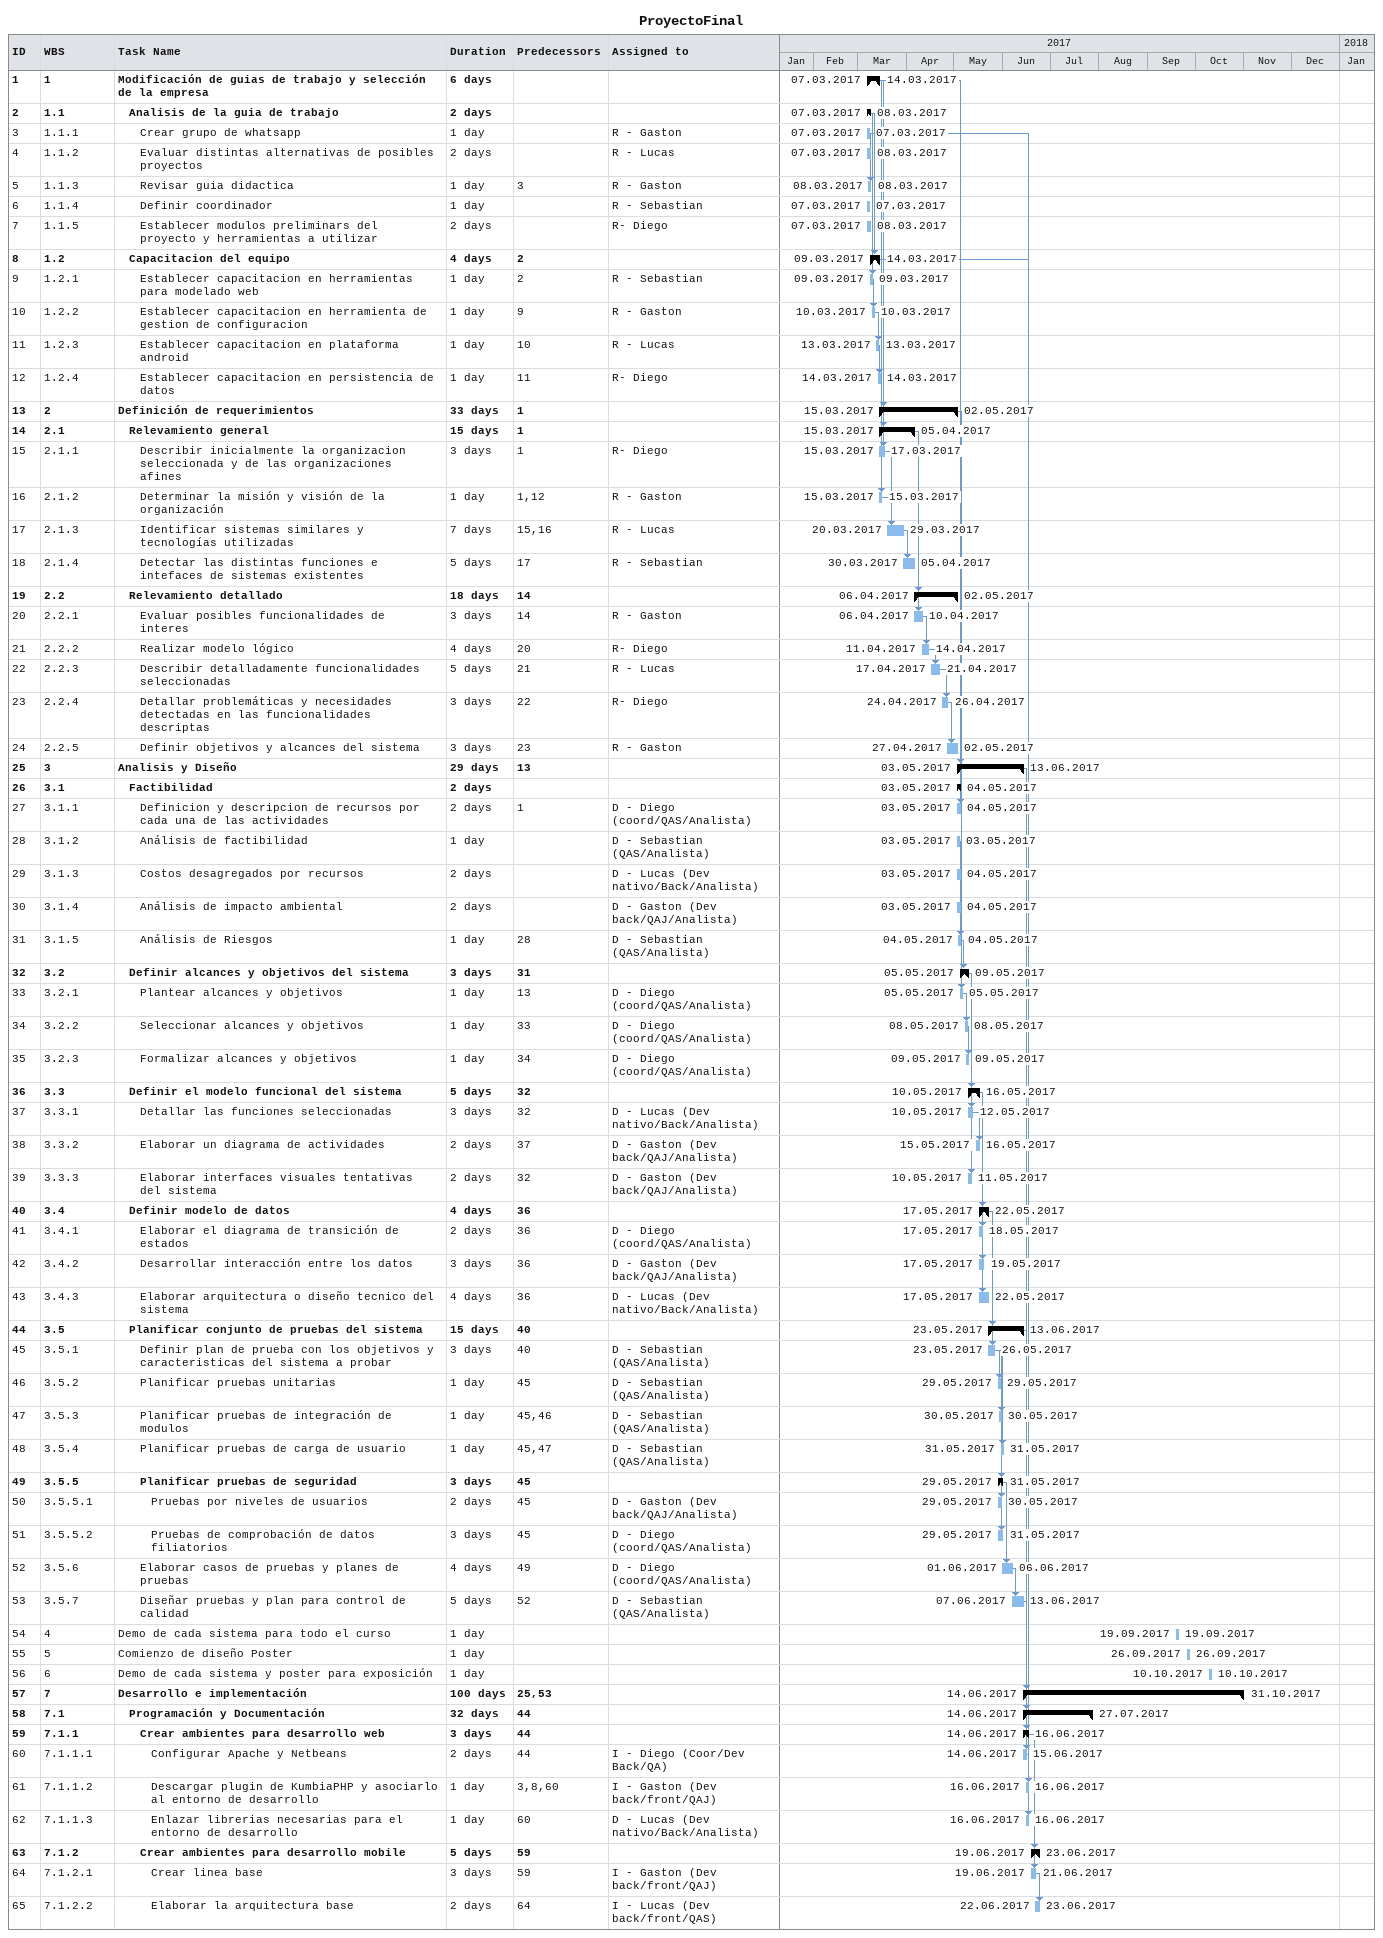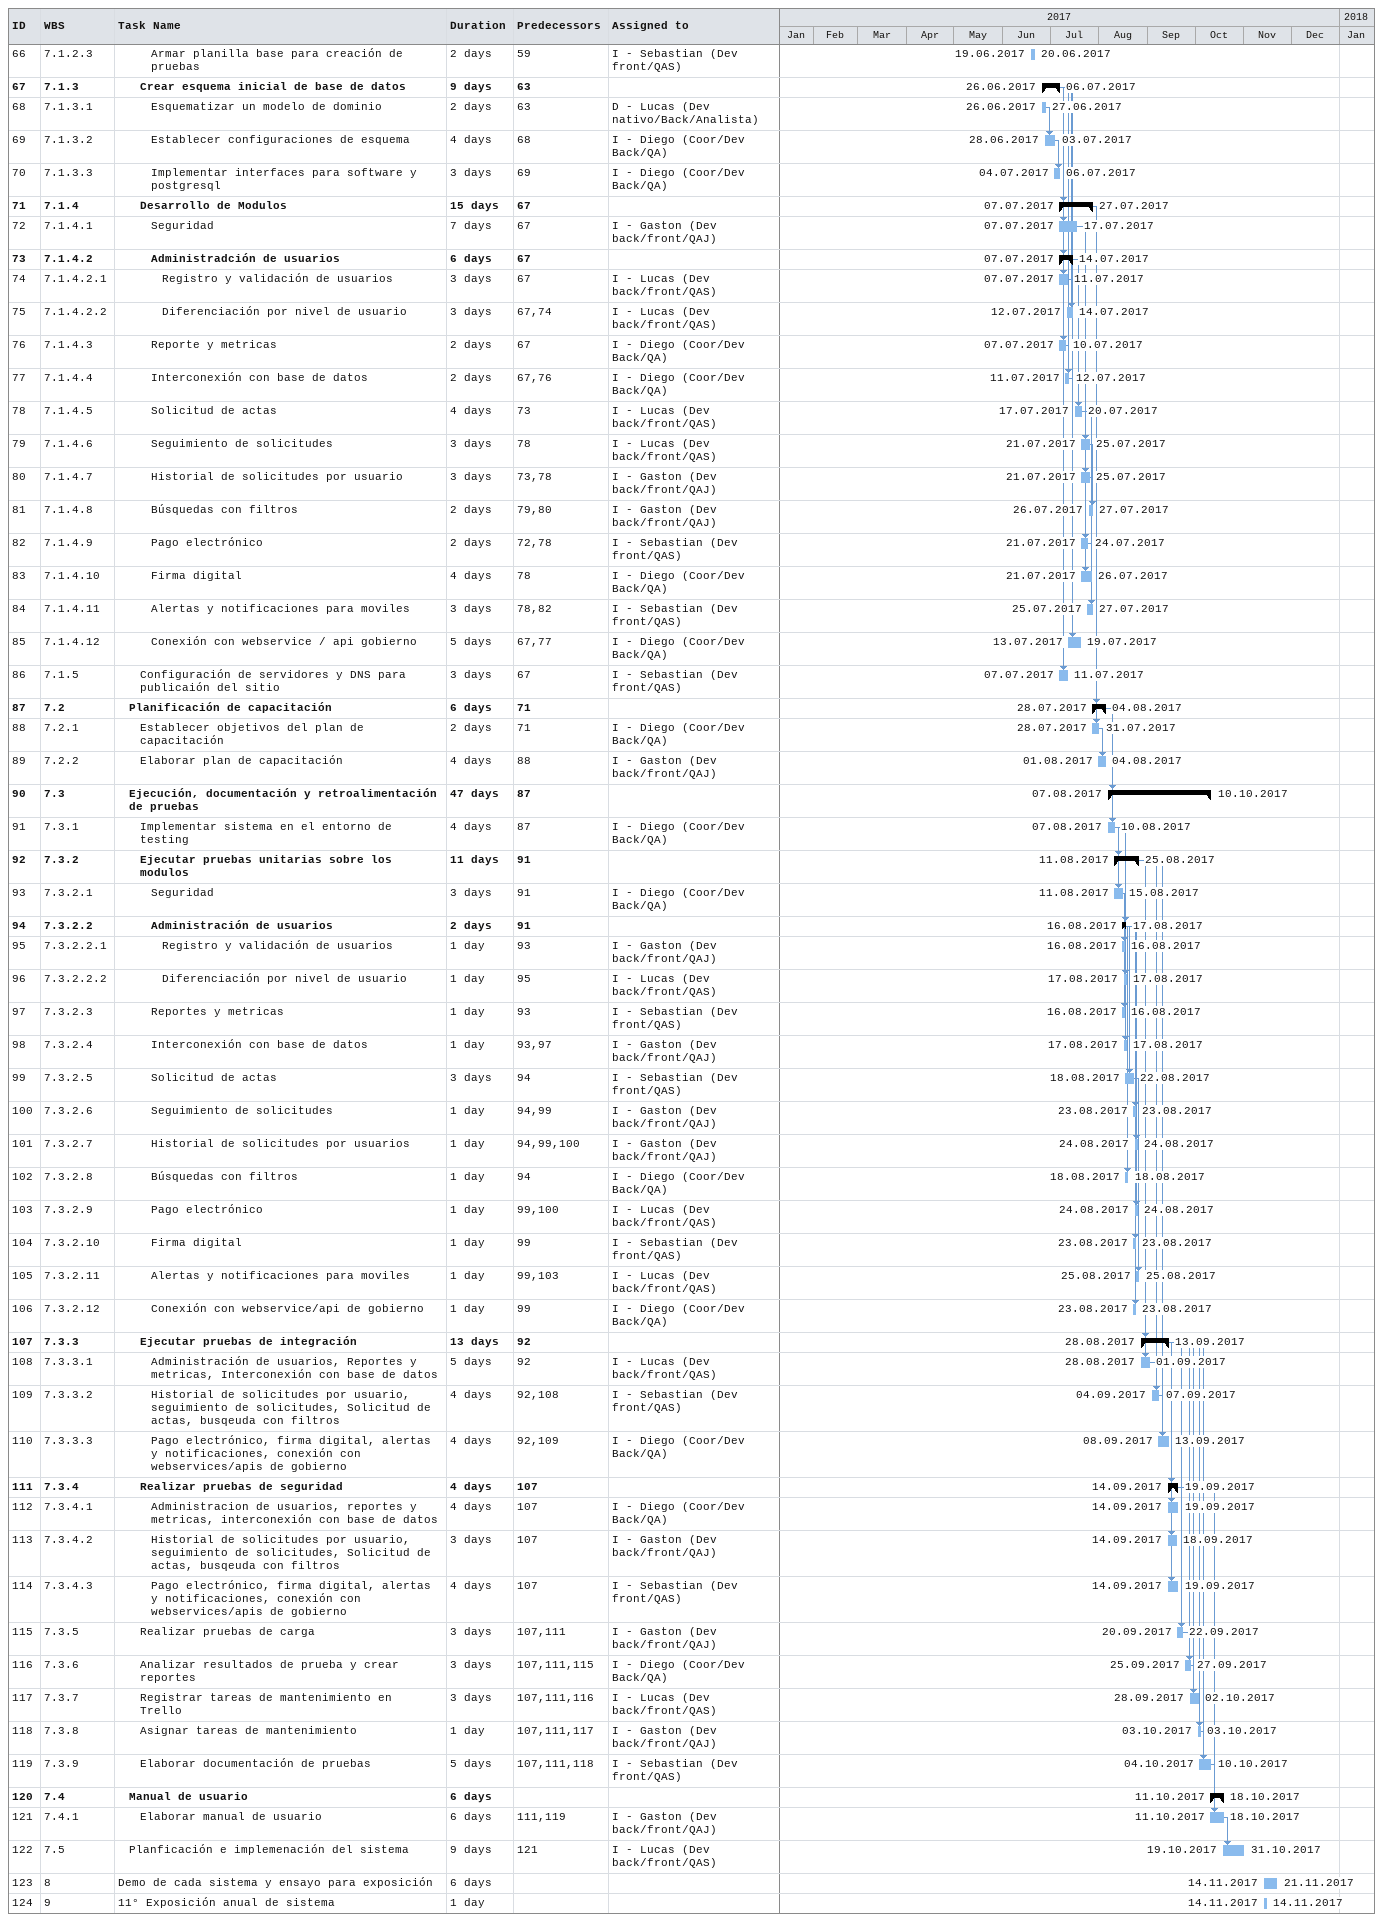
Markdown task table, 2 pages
ProyectoFinal

| ID | WBS | Task | Duration | Start | Finish | Predecessors | Resources |
|---|---|---|---|---|---|---|---|
| 1 | 1 | **Modificación de guias de trabajo y selección de la empresa** | 6d | 2017-03-07 | 2017-03-14 |  |  |
| 2 | 1.1 | **Analisis de la guia de trabajo** | 2d | 2017-03-07 | 2017-03-08 |  |  |
| 3 | 1.1.1 | Crear grupo de whatsapp | 1d | 2017-03-07 | 2017-03-07 |  | R - Gaston |
| 4 | 1.1.2 | Evaluar distintas alternativas de posibles proyectos | 2d | 2017-03-07 | 2017-03-08 |  | R - Lucas |
| 5 | 1.1.3 | Revisar guia didactica | 1d | 2017-03-08 | 2017-03-08 | 3 | R - Gaston |
| 6 | 1.1.4 | Definir coordinador | 1d | 2017-03-07 | 2017-03-07 |  | R - Sebastian |
| 7 | 1.1.5 | Establecer modulos preliminars del proyecto y herramientas a utilizar | 2d | 2017-03-07 | 2017-03-08 |  | R- Diego |
| 8 | 1.2 | **Capacitacion del equipo** | 4d | 2017-03-09 | 2017-03-14 | 2 |  |
| 9 | 1.2.1 | Establecer capacitacion en herramientas para modelado web | 1d | 2017-03-09 | 2017-03-09 | 2 | R - Sebastian |
| 10 | 1.2.2 | Establecer capacitacion en herramienta de gestion de configuracion | 1d | 2017-03-10 | 2017-03-10 | 9 | R - Gaston |
| 11 | 1.2.3 | Establecer capacitacion en plataforma android | 1d | 2017-03-13 | 2017-03-13 | 10 | R - Lucas |
| 12 | 1.2.4 | Establecer capacitacion en persistencia de datos | 1d | 2017-03-14 | 2017-03-14 | 11 | R- Diego |
| 13 | 2 | **Definición de requerimientos** | 33d | 2017-03-15 | 2017-05-02 | 1 |  |
| 14 | 2.1 | **Relevamiento general** | 15d | 2017-03-15 | 2017-04-05 | 1 |  |
| 15 | 2.1.1 | Describir inicialmente la organizacion seleccionada y de las organizaciones afines | 3d | 2017-03-15 | 2017-03-17 | 1 | R- Diego |
| 16 | 2.1.2 | Determinar la misión y visión de la organización | 1d | 2017-03-15 | 2017-03-15 | 1, 12 | R - Gaston |
| 17 | 2.1.3 | Identificar sistemas similares y tecnologías utilizadas | 7d | 2017-03-20 | 2017-03-29 | 15, 16 | R - Lucas |
| 18 | 2.1.4 | Detectar las distintas funciones e intefaces de sistemas existentes | 5d | 2017-03-30 | 2017-04-05 | 17 | R - Sebastian |
| 19 | 2.2 | **Relevamiento detallado** | 18d | 2017-04-06 | 2017-05-02 | 14 |  |
| 20 | 2.2.1 | Evaluar posibles funcionalidades de interes | 3d | 2017-04-06 | 2017-04-10 | 14 | R - Gaston |
| 21 | 2.2.2 | Realizar modelo lógico | 4d | 2017-04-11 | 2017-04-14 | 20 | R- Diego |
| 22 | 2.2.3 | Describir detalladamente funcionalidades seleccionadas | 5d | 2017-04-17 | 2017-04-21 | 21 | R - Lucas |
| 23 | 2.2.4 | Detallar problemáticas y necesidades detectadas en las funcionalidades descriptas | 3d | 2017-04-24 | 2017-04-26 | 22 | R- Diego |
| 24 | 2.2.5 | Definir objetivos y alcances del sistema | 3d | 2017-04-27 | 2017-05-02 | 23 | R - Gaston |
| 25 | 3 | **Analisis y Diseño** | 29d | 2017-05-03 | 2017-06-13 | 13 |  |
| 26 | 3.1 | **Factibilidad** | 2d | 2017-05-03 | 2017-05-04 |  |  |
| 27 | 3.1.1 | Definicion y descripcion de recursos por cada una de las actividades | 2d | 2017-05-03 | 2017-05-04 | 1 | D - Diego (coord/QAS/Analista) |
| 28 | 3.1.2 | Análisis de factibilidad | 1d | 2017-05-03 | 2017-05-03 |  | D - Sebastian (QAS/Analista) |
| 29 | 3.1.3 | Costos desagregados por recursos | 2d | 2017-05-03 | 2017-05-04 |  | D - Lucas (Dev nativo/Back/Analista) |
| 30 | 3.1.4 | Análisis de impacto ambiental | 2d | 2017-05-03 | 2017-05-04 |  | D - Gaston (Dev back/QAJ/Analista) |
| 31 | 3.1.5 | Análisis de Riesgos | 1d | 2017-05-04 | 2017-05-04 | 28 | D - Sebastian (QAS/Analista) |
| 32 | 3.2 | **Definir alcances y objetivos del sistema** | 3d | 2017-05-05 | 2017-05-09 | 31 |  |
| 33 | 3.2.1 | Plantear alcances y objetivos | 1d | 2017-05-05 | 2017-05-05 | 13 | D - Diego (coord/QAS/Analista) |
| 34 | 3.2.2 | Seleccionar alcances y objetivos | 1d | 2017-05-08 | 2017-05-08 | 33 | D - Diego (coord/QAS/Analista) |
| 35 | 3.2.3 | Formalizar alcances y objetivos | 1d | 2017-05-09 | 2017-05-09 | 34 | D - Diego (coord/QAS/Analista) |
| 36 | 3.3 | **Definir el modelo funcional del sistema** | 5d | 2017-05-10 | 2017-05-16 | 32 |  |
| 37 | 3.3.1 | Detallar las funciones seleccionadas | 3d | 2017-05-10 | 2017-05-12 | 32 | D - Lucas (Dev nativo/Back/Analista) |
| 38 | 3.3.2 | Elaborar un diagrama de actividades | 2d | 2017-05-15 | 2017-05-16 | 37 | D - Gaston (Dev back/QAJ/Analista) |
| 39 | 3.3.3 | Elaborar interfaces visuales tentativas del sistema | 2d | 2017-05-10 | 2017-05-11 | 32 | D - Gaston (Dev back/QAJ/Analista) |
| 40 | 3.4 | **Definir modelo de datos** | 4d | 2017-05-17 | 2017-05-22 | 36 |  |
| 41 | 3.4.1 | Elaborar el diagrama de transición de estados | 2d | 2017-05-17 | 2017-05-18 | 36 | D - Diego (coord/QAS/Analista) |
| 42 | 3.4.2 | Desarrollar interacción entre los datos | 3d | 2017-05-17 | 2017-05-19 | 36 | D - Gaston (Dev back/QAJ/Analista) |
| 43 | 3.4.3 | Elaborar arquitectura o diseño tecnico del sistema | 4d | 2017-05-17 | 2017-05-22 | 36 | D - Lucas (Dev nativo/Back/Analista) |
| 44 | 3.5 | **Planificar conjunto de pruebas del sistema** | 15d | 2017-05-23 | 2017-06-13 | 40 |  |
| 45 | 3.5.1 | Definir plan de prueba con los objetivos y caracteristicas del sistema a probar | 3d | 2017-05-23 | 2017-05-26 | 40 | D - Sebastian (QAS/Analista) |
| 46 | 3.5.2 | Planificar pruebas unitarias | 1d | 2017-05-29 | 2017-05-29 | 45 | D - Sebastian (QAS/Analista) |
| 47 | 3.5.3 | Planificar pruebas de integración de modulos | 1d | 2017-05-30 | 2017-05-30 | 45, 46 | D - Sebastian (QAS/Analista) |
| 48 | 3.5.4 | Planificar pruebas de carga de usuario | 1d | 2017-05-31 | 2017-05-31 | 45, 47 | D - Sebastian (QAS/Analista) |
| 49 | 3.5.5 | **Planificar pruebas de seguridad** | 3d | 2017-05-29 | 2017-05-31 | 45 |  |
| 50 | 3.5.5.1 | Pruebas por niveles de usuarios | 2d | 2017-05-29 | 2017-05-30 | 45 | D - Gaston (Dev back/QAJ/Analista) |
| 51 | 3.5.5.2 | Pruebas de comprobación de datos filiatorios | 3d | 2017-05-29 | 2017-05-31 | 45 | D - Diego (coord/QAS/Analista) |
| 52 | 3.5.6 | Elaborar casos de pruebas y planes de pruebas | 4d | 2017-06-01 | 2017-06-06 | 49 | D - Diego (coord/QAS/Analista) |
| 53 | 3.5.7 | Diseñar pruebas y plan para control de calidad | 5d | 2017-06-07 | 2017-06-13 | 52 | D - Sebastian (QAS/Analista) |
| 54 | 4 | Demo de cada sistema para todo el curso | 1d | 2017-09-19 | 2017-09-19 |  |  |
| 55 | 5 | Comienzo de diseño Poster | 1d | 2017-09-26 | 2017-09-26 |  |  |
| 56 | 6 | Demo de cada sistema y poster para exposición | 1d | 2017-10-10 | 2017-10-10 |  |  |
| 57 | 7 | **Desarrollo e implementación** | 100d | 2017-06-14 | 2017-10-31 | 25, 53 |  |
| 58 | 7.1 | **Programación y Documentación** | 32d | 2017-06-14 | 2017-07-27 | 44 |  |
| 59 | 7.1.1 | **Crear ambientes para desarrollo web** | 3d | 2017-06-14 | 2017-06-16 | 44 |  |
| 60 | 7.1.1.1 | Configurar Apache y Netbeans | 2d | 2017-06-14 | 2017-06-15 | 44 | I - Diego (Coor/Dev Back/QA) |
| 61 | 7.1.1.2 | Descargar plugin de KumbiaPHP y asociarlo al entorno de desarrollo | 1d | 2017-06-16 | 2017-06-16 | 3, 8, 60 | I - Gaston (Dev back/front/QAJ) |
| 62 | 7.1.1.3 | Enlazar librerias necesarias para el entorno de desarrollo | 1d | 2017-06-16 | 2017-06-16 | 60 | D - Lucas (Dev nativo/Back/Analista) |
| 63 | 7.1.2 | **Crear ambientes para desarrollo mobile** | 5d | 2017-06-19 | 2017-06-23 | 59 |  |
| 64 | 7.1.2.1 | Crear linea base | 3d | 2017-06-19 | 2017-06-21 | 59 | I - Gaston (Dev back/front/QAJ) |
| 65 | 7.1.2.2 | Elaborar la arquitectura base | 2d | 2017-06-22 | 2017-06-23 | 64 | I - Lucas (Dev back/front/QAS) |
| 66 | 7.1.2.3 | Armar planilla base para creación de pruebas | 2d | 2017-06-19 | 2017-06-20 | 59 | I - Sebastian (Dev front/QAS) |
| 67 | 7.1.3 | **Crear esquema inicial de base de datos** | 9d | 2017-06-26 | 2017-07-06 | 63 |  |
| 68 | 7.1.3.1 | Esquematizar un modelo de dominio | 2d | 2017-06-26 | 2017-06-27 | 63 | D - Lucas (Dev nativo/Back/Analista) |
| 69 | 7.1.3.2 | Establecer configuraciones de esquema | 4d | 2017-06-28 | 2017-07-03 | 68 | I - Diego (Coor/Dev Back/QA) |
| 70 | 7.1.3.3 | Implementar interfaces para software y postgresql | 3d | 2017-07-04 | 2017-07-06 | 69 | I - Diego (Coor/Dev Back/QA) |
| 71 | 7.1.4 | **Desarrollo de Modulos** | 15d | 2017-07-07 | 2017-07-27 | 67 |  |
| 72 | 7.1.4.1 | Seguridad | 7d | 2017-07-07 | 2017-07-17 | 67 | I - Gaston (Dev back/front/QAJ) |
| 73 | 7.1.4.2 | **Administradción de usuarios** | 6d | 2017-07-07 | 2017-07-14 | 67 |  |
| 74 | 7.1.4.2.1 | Registro y validación de usuarios | 3d | 2017-07-07 | 2017-07-11 | 67 | I - Lucas (Dev back/front/QAS) |
| 75 | 7.1.4.2.2 | Diferenciación por nivel de usuario | 3d | 2017-07-12 | 2017-07-14 | 67, 74 | I - Lucas (Dev back/front/QAS) |
| 76 | 7.1.4.3 | Reporte y metricas | 2d | 2017-07-07 | 2017-07-10 | 67 | I - Diego (Coor/Dev Back/QA) |
| 77 | 7.1.4.4 | Interconexión con base de datos | 2d | 2017-07-11 | 2017-07-12 | 67, 76 | I - Diego (Coor/Dev Back/QA) |
| 78 | 7.1.4.5 | Solicitud de actas | 4d | 2017-07-17 | 2017-07-20 | 73 | I - Lucas (Dev back/front/QAS) |
| 79 | 7.1.4.6 | Seguimiento de solicitudes | 3d | 2017-07-21 | 2017-07-25 | 78 | I - Lucas (Dev back/front/QAS) |
| 80 | 7.1.4.7 | Historial de solicitudes por usuario | 3d | 2017-07-21 | 2017-07-25 | 73, 78 | I - Gaston (Dev back/front/QAJ) |
| 81 | 7.1.4.8 | Búsquedas con filtros | 2d | 2017-07-26 | 2017-07-27 | 79, 80 | I - Gaston (Dev back/front/QAJ) |
| 82 | 7.1.4.9 | Pago electrónico | 2d | 2017-07-21 | 2017-07-24 | 72, 78 | I - Sebastian (Dev front/QAS) |
| 83 | 7.1.4.10 | Firma digital | 4d | 2017-07-21 | 2017-07-26 | 78 | I - Diego (Coor/Dev Back/QA) |
| 84 | 7.1.4.11 | Alertas y notificaciones para moviles | 3d | 2017-07-25 | 2017-07-27 | 78, 82 | I - Sebastian (Dev front/QAS) |
| 85 | 7.1.4.12 | Conexión con webservice / api gobierno | 5d | 2017-07-13 | 2017-07-19 | 67, 77 | I - Diego (Coor/Dev Back/QA) |
| 86 | 7.1.5 | Configuración de servidores y DNS para publicaión del sitio | 3d | 2017-07-07 | 2017-07-11 | 67 | I - Sebastian (Dev front/QAS) |
| 87 | 7.2 | **Planificación de capacitación** | 6d | 2017-07-28 | 2017-08-04 | 71 |  |
| 88 | 7.2.1 | Establecer objetivos del plan de capacitación | 2d | 2017-07-28 | 2017-07-31 | 71 | I - Diego (Coor/Dev Back/QA) |
| 89 | 7.2.2 | Elaborar plan de capacitación | 4d | 2017-08-01 | 2017-08-04 | 88 | I - Gaston (Dev back/front/QAJ) |
| 90 | 7.3 | **Ejecución, documentación y retroalimentación de pruebas** | 47d | 2017-08-07 | 2017-10-10 | 87 |  |
| 91 | 7.3.1 | Implementar sistema en el entorno de testing | 4d | 2017-08-07 | 2017-08-10 | 87 | I - Diego (Coor/Dev Back/QA) |
| 92 | 7.3.2 | **Ejecutar pruebas unitarias sobre los modulos** | 11d | 2017-08-11 | 2017-08-25 | 91 |  |
| 93 | 7.3.2.1 | Seguridad | 3d | 2017-08-11 | 2017-08-15 | 91 | I - Diego (Coor/Dev Back/QA) |
| 94 | 7.3.2.2 | **Administración de usuarios** | 2d | 2017-08-16 | 2017-08-17 | 91 |  |
| 95 | 7.3.2.2.1 | Registro y validación de usuarios | 1d | 2017-08-16 | 2017-08-16 | 93 | I - Gaston (Dev back/front/QAJ) |
| 96 | 7.3.2.2.2 | Diferenciación por nivel de usuario | 1d | 2017-08-17 | 2017-08-17 | 95 | I - Lucas (Dev back/front/QAS) |
| 97 | 7.3.2.3 | Reportes y metricas | 1d | 2017-08-16 | 2017-08-16 | 93 | I - Sebastian (Dev front/QAS) |
| 98 | 7.3.2.4 | Interconexión con base de datos | 1d | 2017-08-17 | 2017-08-17 | 93, 97 | I - Gaston (Dev back/front/QAJ) |
| 99 | 7.3.2.5 | Solicitud de actas | 3d | 2017-08-18 | 2017-08-22 | 94 | I - Sebastian (Dev front/QAS) |
| 100 | 7.3.2.6 | Seguimiento de solicitudes | 1d | 2017-08-23 | 2017-08-23 | 94, 99 | I - Gaston (Dev back/front/QAJ) |
| 101 | 7.3.2.7 | Historial de solicitudes por usuarios | 1d | 2017-08-24 | 2017-08-24 | 94, 99, 100 | I - Gaston (Dev back/front/QAJ) |
| 102 | 7.3.2.8 | Búsquedas con filtros | 1d | 2017-08-18 | 2017-08-18 | 94 | I - Diego (Coor/Dev Back/QA) |
| 103 | 7.3.2.9 | Pago electrónico | 1d | 2017-08-24 | 2017-08-24 | 99, 100 | I - Lucas (Dev back/front/QAS) |
| 104 | 7.3.2.10 | Firma digital | 1d | 2017-08-23 | 2017-08-23 | 99 | I - Sebastian (Dev front/QAS) |
| 105 | 7.3.2.11 | Alertas y notificaciones para moviles | 1d | 2017-08-25 | 2017-08-25 | 99, 103 | I - Lucas (Dev back/front/QAS) |
| 106 | 7.3.2.12 | Conexión con webservice/api de gobierno | 1d | 2017-08-23 | 2017-08-23 | 99 | I - Diego (Coor/Dev Back/QA) |
| 107 | 7.3.3 | **Ejecutar pruebas de integración** | 13d | 2017-08-28 | 2017-09-13 | 92 |  |
| 108 | 7.3.3.1 | Administración de usuarios, Reportes y metricas, Interconexión con base de datos | 5d | 2017-08-28 | 2017-09-01 | 92 | I - Lucas (Dev back/front/QAS) |
| 109 | 7.3.3.2 | Historial de solicitudes por usuario, seguimiento de solicitudes, Solicitud de actas, busqeuda con filtros | 4d | 2017-09-04 | 2017-09-07 | 92, 108 | I - Sebastian (Dev front/QAS) |
| 110 | 7.3.3.3 | Pago electrónico, firma digital, alertas y notificaciones, conexión con webservices/apis de gobierno | 4d | 2017-09-08 | 2017-09-13 | 92, 109 | I - Diego (Coor/Dev Back/QA) |
| 111 | 7.3.4 | **Realizar pruebas de seguridad** | 4d | 2017-09-14 | 2017-09-19 | 107 |  |
| 112 | 7.3.4.1 | Administracion de usuarios, reportes y metricas, interconexión con base de datos | 4d | 2017-09-14 | 2017-09-19 | 107 | I - Diego (Coor/Dev Back/QA) |
| 113 | 7.3.4.2 | Historial de solicitudes por usuario, seguimiento de solicitudes, Solicitud de actas, busqeuda con filtros | 3d | 2017-09-14 | 2017-09-18 | 107 | I - Gaston (Dev back/front/QAJ) |
| 114 | 7.3.4.3 | Pago electrónico, firma digital, alertas y notificaciones, conexión con webservices/apis de gobierno | 4d | 2017-09-14 | 2017-09-19 | 107 | I - Sebastian (Dev front/QAS) |
| 115 | 7.3.5 | Realizar pruebas de carga | 3d | 2017-09-20 | 2017-09-22 | 107, 111 | I - Gaston (Dev back/front/QAJ) |
| 116 | 7.3.6 | Analizar resultados de prueba y crear reportes | 3d | 2017-09-25 | 2017-09-27 | 107, 111, 115 | I - Diego (Coor/Dev Back/QA) |
| 117 | 7.3.7 | Registrar tareas de mantenimiento en Trello | 3d | 2017-09-28 | 2017-10-02 | 107, 111, 116 | I - Lucas (Dev back/front/QAS) |
| 118 | 7.3.8 | Asignar tareas de mantenimiento | 1d | 2017-10-03 | 2017-10-03 | 107, 111, 117 | I - Gaston (Dev back/front/QAJ) |
| 119 | 7.3.9 | Elaborar documentación de pruebas | 5d | 2017-10-04 | 2017-10-10 | 107, 111, 118 | I - Sebastian (Dev front/QAS) |
| 120 | 7.4 | **Manual de usuario** | 6d | 2017-10-11 | 2017-10-18 |  |  |
| 121 | 7.4.1 | Elaborar manual de usuario | 6d | 2017-10-11 | 2017-10-18 | 111, 119 | I - Gaston (Dev back/front/QAJ) |
| 122 | 7.5 | Planficación e implemenación del sistema | 9d | 2017-10-19 | 2017-10-31 | 121 | I - Lucas (Dev back/front/QAS) |
| 123 | 8 | Demo de cada sistema y ensayo para exposición | 6d | 2017-11-14 | 2017-11-21 |  |  |
| 124 | 9 | 11° Exposición anual de sistema | 1d | 2017-11-14 | 2017-11-14 |  |  |
